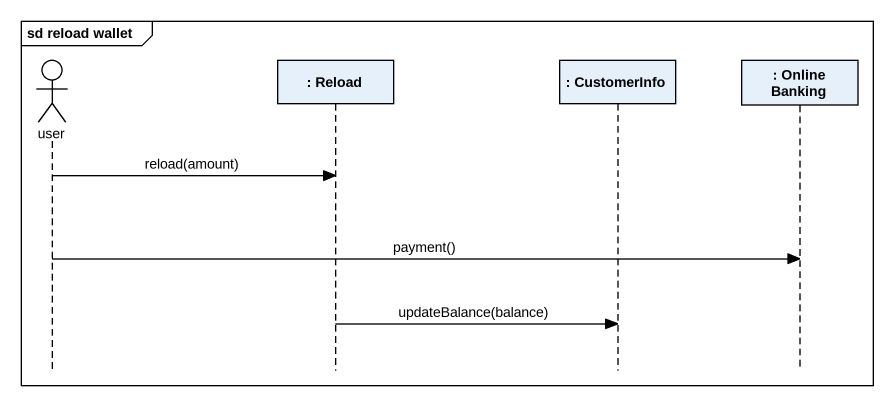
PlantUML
@startuml
mainframe sd reload wallet
hide footbox
actor user
participant ": Reload" as Reload
participant ": CustomerInfo" as CustomerInfo
participant ": Online Banking" as Online_Banking

user -> Reload : reload(amount)
user -> Online_Banking : payment()
Reload -> CustomerInfo : updateBalance(balance)
@enduml
